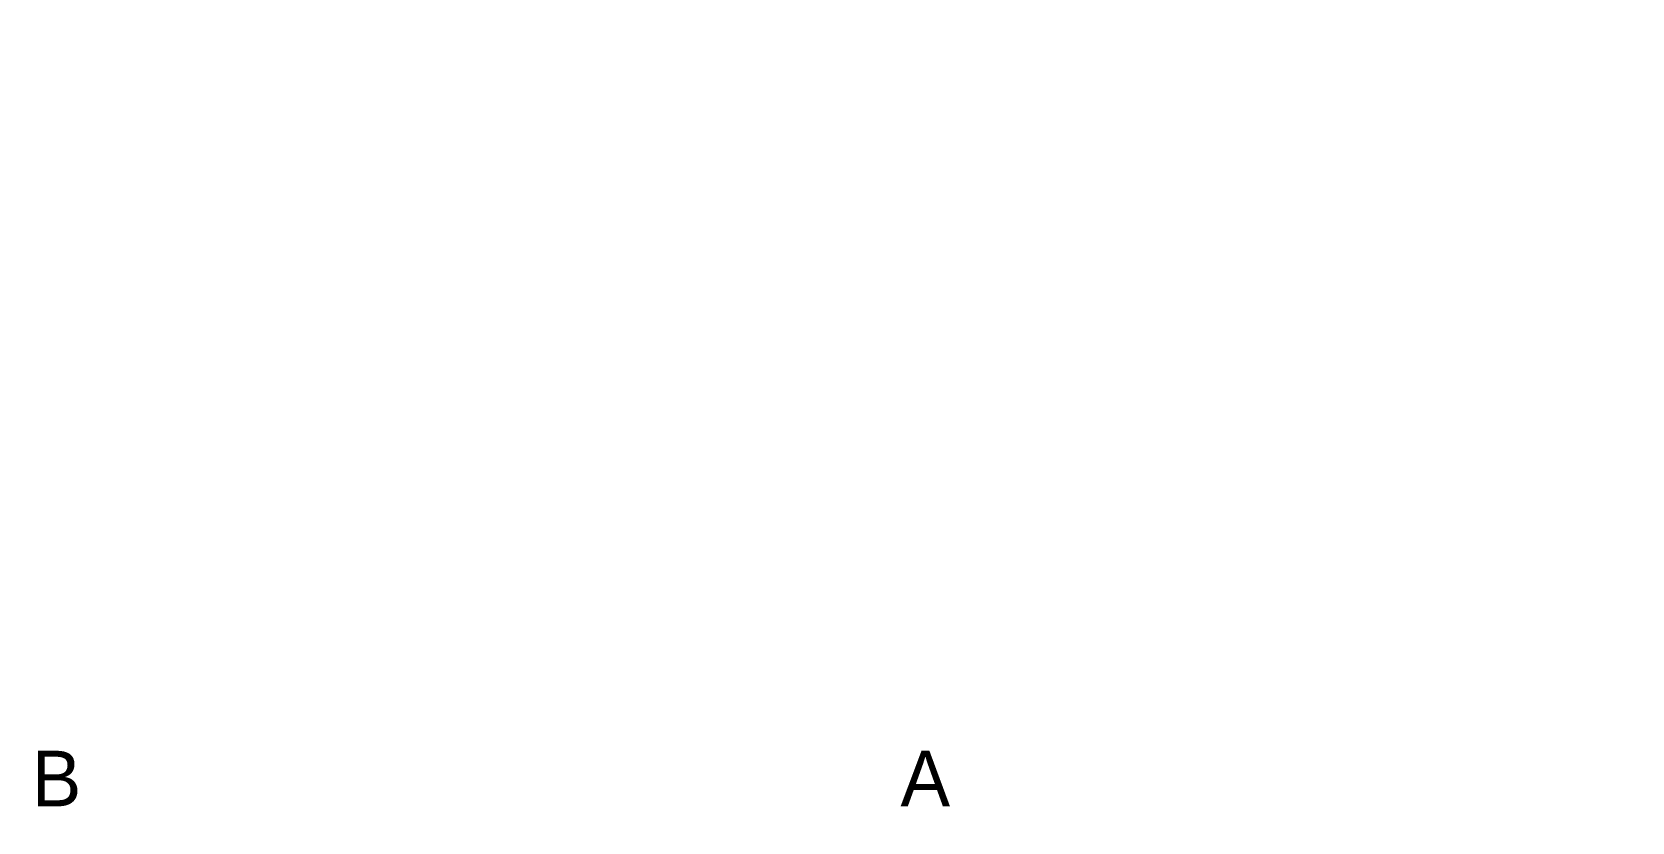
# Model space of a CAD drawing. Header units: millimetres. Extents: x 19438 to 19711, y 4351 to 4752.
# Drawn here: x 19480.72 to 19486.47, y 4493.39 to 4496.23 of the extents above; entities that cross this region are included whole.
import ezdxf
from ezdxf.enums import TextEntityAlignment as Align

# ---------------------------------------------------------------- set-up
doc = ezdxf.new("R2010")
doc.units = ezdxf.units.MM
doc.set_wipeout_variables(frame=1)
doc.linetypes.add('CENTER', pattern=[2, 1.25, -0.25, 0.25, -0.25])
for name, color, linetype in [('cotas', 1, 'Continuous'), ('cotas @ 500', 1, 'Continuous'), ('EJES', 2, 'CENTER'), ('EJES @ 0.5', 2, 'CENTER')]:
    doc.layers.add(name, color=color, linetype=linetype)
doc.styles.add('century gothic', font='GOTHIC.TTF')
doc.styles.get("Standard").update_dxf_attribs({"font": 'arial.ttf'})
doc.dimstyles.new('ANOTATIVE 100 SMCONSTRUCCIONES', dxfattribs={"dimscale": 0, "dimtxt": 0.18, "dimasz": 0.15, "dimexe": 0.18, "dimexo": 0.09, "dimgap": 0.1, "dimtad": 1, "dimzin": 0, "dimdsep": 46, "dimtxsty": 'century gothic', "dimblk1": 'FLECHA1', "dimblk2": 'FLECHA1', "dimsah": 1, "dimcen": 0.18, "dimdle": 0.075, "dimclrd": 1, "dimclre": 1, "dimclrt": 2, "dimaunit": 1, "dimadec": 0, "dimazin": 0, "dimtfac": 0.75, "dimtix": 1, "dimtmove": 2, "dimatfit": 3, "dimfxl": 0.09, "dimtvp": 1.5, "dimtfill": 1, "dimtolj": 1, "dimtzin": 0, "dimarcsym": 0})

# ---------------------------------------------------------------- blocks, each defined once
blk = doc.blocks.new('FLECHA1')
at = {"color": 4}
blk.add_line((-0.246176, -0.248081), (0.248081, 0.25), dxfattribs=at)
at = {"color": 1}
blk.add_line((-1, 0), (0.496162, 0), dxfattribs=at)
blk = doc.blocks.new('*D405')
at = {"layer": 'cotas', "color": 1, "lineweight": -2, "transparency": 16777216}
for p, q in [((19614.326, 4625.8448), (19614.326, 4700.8448)), ((19570.9836, 4550.8448), (19524.326, 4550.8448)), ((19614.326, 4548.4298), (19614.326, 4550.8448)), ((19570.5339, 4548.4298), (19524.326, 4548.4298)), ((19614.326, 4473.4298), (19614.326, 4398.4298))]:
    blk.add_line(p, q, dxfattribs=at)
at = {"layer": 'Defpoints', "color": 0, "transparency": 16777216}
for p in [(19614.326, 4550.8448), (19615.9836, 4550.8448), (19615.5339, 4548.4298)]:
    blk.add_point(p, dxfattribs=at)
at = {"layer": 'cotas', "color": 1, "lineweight": -2, "transparency": 16777216, "xscale": 75, "yscale": 75, "zscale": 75}
for p, rotation in [((19614.326, 4550.8448), 270), ((19614.326, 4548.4298), 90)]:
    blk.add_blockref('FLECHA1', p, dxfattribs=dict(at, rotation=rotation))
at = {"layer": 'cotas', "color": 2, "transparency": 16777216, "insert": (19517.3376, 4549.6373), "char_height": 90, "attachment_point": 5, "rotation": 90, "style": 'century gothic', "bg_fill": 3, "box_fill_scale": 1.1, "bg_fill_color": 256, "bg_fill_true_color": 13158600, "bg_fill_transparency": 0}
blk.add_mtext('\\A1;2.42', dxfattribs=at)
blk = doc.blocks.new('ejes')
at = {"color": 2, "linetype": 'Continuous'}
blk.add_wipeout([(-0.109, 0.275), (-0.065, 0.291), (-0.006, 0.3), (0.06, 0.297), (0.095, 0.288), (0.16, 0.261), (0.183, 0.246), (0.215, 0.22), (0.241, 0.193), (0.271, 0.149), (0.271, 0.149), (0.292, 0.103), (0.304, 0.065), (0.309, 0.032), (0.31, 0.001), (0.309, -0.027), (0.309, -0.027), (0.3, -0.077), (0.288, -0.113), (0.279, -0.133), (0.259, -0.168), (0.238, -0.195), (0.219, -0.215), (0.19, -0.24), (0.159, -0.26), (0.125, -0.277), (0.089, -0.289), (0.046, -0.297), (0.01, -0.299), (-0.037, -0.296), (-0.069, -0.289), (-0.097, -0.279), (-0.144, -0.256), (-0.171, -0.238), (-0.192, -0.221), (-0.215, -0.197), (-0.215, -0.197), (-0.257, -0.136), (-0.272, -0.101), (-0.272, -0.101), (-0.287, -0.034), (-0.29, 0.001), (-0.287, 0.036), (-0.281, 0.07), (-0.273, 0.099), (-0.258, 0.134), (-0.234, 0.174), (-0.216, 0.198), (-0.197, 0.217), (-0.175, 0.236), (-0.154, 0.251), (-0.126, 0.268), (-0.126, 0.268), (-0.118, 0.272)], dxfattribs=at)
at = {"layer": 'EJES', "color": 3}
blk.add_attdef('EJES', text='', height=0.3, dxfattribs=at).set_placement((0.01, -0.174), align=Align.CENTER)
blk = doc.blocks.new('*U570')
at = {"layer": 'cotas @ 500'}
dim = blk.add_linear_dim(base=(19614.3260382735, 4550.8448237801), p1=(19615.5338597089, 4548.4298237801), p2=(19615.9836080801, 4550.8448237801), angle=90, dimstyle='ANOTATIVE 100 SMCONSTRUCCIONES', override={"dimscale": 500, "dimtix": 1, "dimtofl": 1, "dimtmove": 1, "dimatfit": 1}, dxfattribs=at)
dim.commit()
dim.dimension.update_dxf_attribs({"geometry": '*D405', "text_midpoint": (19517.3375950376, 4549.6373237801)})

msp = doc.modelspace()

# ---------------------------------------------------------------- block references
at = {"layer": 'cotas'}
msp.add_blockref('*U570', (0, 0), dxfattribs=at)

# ---------------------------------------------------------------- next in the draw order: block references
at = {"layer": 'EJES @ 0.5'}
ref = msp.add_blockref('ejes', (19480.7992, 4493.54), dxfattribs=dict(at, xscale=0.5000000000009095, yscale=0.5000000000009095, zscale=0.5000000000009095))
ref.add_attrib('EJES', 'B', dxfattribs={"layer": 'EJES', "color": 3, "height": 0.2, "style": 'century gothic'}).set_placement((19480.8045, 4493.447), align=Align.CENTER)
ref = msp.add_blockref('ejes', (19483.9254, 4493.54), dxfattribs=dict(at, xscale=0.5000000000009095, yscale=0.5000000000009095, zscale=0.5000000000009095))
ref.add_attrib('EJES', 'A', dxfattribs={"layer": 'EJES', "color": 3, "height": 0.2, "style": 'century gothic'}).set_placement((19483.9307, 4493.447), align=Align.CENTER)

doc.saveas('drawing.dxf')
